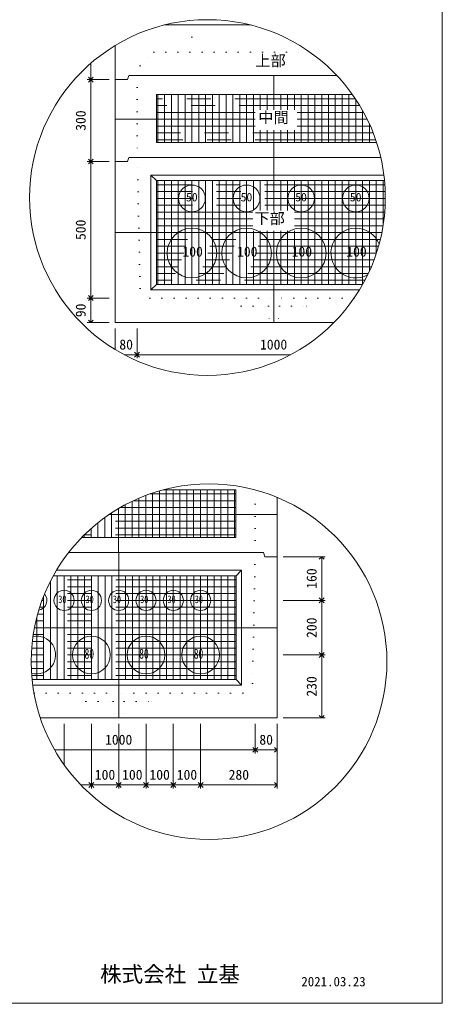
# Model space of a CAD drawing. Units: millimetres, scale not verified. Extents: x -4890 to 18490, y -2275 to 2275.
# Drawn here: x -2945 to -1830, y -2000 to 593 of the extents above; entities that cross this region are included whole.
import ezdxf
from ezdxf.enums import TextEntityAlignment as Align

# ---------------------------------------------------------------- set-up
doc = ezdxf.new("R2010")
doc.units = ezdxf.units.MM
doc.header["$LTSCALE"] = 10
doc.linetypes.add('USER2', pattern=[50.8, 31.75, -6.35, 6.35, -6.35])
doc.linetypes.add('USER5', pattern=[3.185, 0.01, -3.175])
for name, color, linetype, lineweight in [('0-0_0', 1, 'Continuous', 18), ('0-1_Defpoints', 7, 'USER2', 5), ('0-2_waku', 7, 'Continuous', 18), ('0-3_gaikei', 7, 'Continuous', 18), ('0-4_kakure', 7, 'USER5', 18), ('0-5_sunpou', 7, 'Continuous', 5), ('0-7_hole', 7, 'Continuous', 18), ('0-8_uchigawa', 6, 'Continuous', 18), ('0-D_文字１', 7, 'Continuous', 18), ('0-E_コア部分\u3000寸法補助線3', 150, 'USER2', 18), ('0-F_コア部分\u3000寸法補助線2', 150, 'USER2', 18), ('1-0_コア部分\u3000中心補助線', 1, 'Continuous', 18), ('1-1_コア部分\u3000寸法補助線', 7, 'USER2', 5), ('1-2_uchigawa2', 6, 'USER2', 18)]:
    doc.layers.add(name, color=color, linetype=linetype, lineweight=lineweight)
doc.styles.add('ＭＳ ゴシック', font='')
doc.styles.get('ＭＳ ゴシック').set_extended_font_data('MS Gothic')

# ---------------------------------------------------------------- blocks, each defined once
blk = doc.blocks.new('_Open90_32')
at = {"layer": '0-5_sunpou'}
blk.add_line((0, 0), (-1, 0), dxfattribs=at)
blk.add_lwpolyline([(-0.5, 0.5), (0, 0), (-0.5, -0.5)], dxfattribs=at)

msp = doc.modelspace()

# ---------------------------------------------------------------- linework, layer by layer
at = {"layer": '0-0_0'}
for p, q in [((-2274.4, 355.5), (-2274.4, 445.68)), ((-2323.4, 330.48), (-2692.62, 330.48)), ((-2028.57, 330.48), (-2213.24, 330.48)), ((-2274.4, 229.68), (-2274.4, 301.6)), ((-2274.4, 89.7), (-2274.4, 229.68)), ((-2692, 31.68), (-1989.8, 31.68)), ((-2274.4, -205.92), (-2274.4, 35.8)), ((-2684.13, -812.11), (-2684.13, -696.26)), ((-2267.14, -711.31), (-2707.89, -711.31)), ((-2683.51, -1247.71), (-2683.51, -812.11)), ((-2905.53, -1010.11), (-2265.91, -1010.11))]:
    msp.add_line(p, q, dxfattribs=at)
at = {"layer": '0-1_Defpoints'}
for p, q in [((-2562.4, 269.28), (-2562.4, 395.28)), ((-2490.4, 269.28), (-2490.4, 395.28)), ((-2418.4, 269.28), (-2418.4, 395.28)), ((-2346.4, 269.28), (-2346.4, 395.28)), ((-2202.4, 269.28), (-2202.4, 395.28)), ((-2130.4, 269.28), (-2130.4, 395.28)), ((-2059.67, 384.48), (-2584, 384.48)), ((-2058.4, 269.28), (-2058.4, 382.57)), ((-2006.13, 276.48), (-2584, 276.48)), ((-2562.4, -105.12), (-2562.4, 168.48)), ((-2490.4, -105.12), (-2490.4, 168.48)), ((-2418.4, -105.12), (-2418.4, 168.48)), ((-2346.4, -105.12), (-2346.4, 168.48)), ((-2202.4, -105.12), (-2202.4, 168.48)), ((-2130.4, -105.12), (-2130.4, 168.48)), ((-2058.4, -105.12), (-2058.4, 168.48)), ((-1986.4, 50.64), (-1986.4, 168.48)), ((-1981.07, 103.68), (-2584, 103.68)), ((-2010.36, -40.32), (-2584, -40.32)), ((-2540.13, -772.51), (-2540.13, -646.51)), ((-2468.13, -772.51), (-2468.13, -646.51)), ((-2396.13, -772.51), (-2396.13, -646.51)), ((-2612.13, -772.51), (-2612.13, -661.56)), ((-2374.53, -657.31), (-2600.5, -657.31)), ((-2756.13, -772.51), (-2756.13, -748.71)), ((-2374.53, -765.31), (-2773.92, -765.31)), ((-2827.51, -1146.91), (-2827.51, -873.31)), ((-2755.51, -1146.91), (-2755.51, -873.31)), ((-2611.51, -1146.91), (-2611.51, -873.31)), ((-2539.51, -1146.91), (-2539.51, -873.31)), ((-2467.51, -1146.91), (-2467.51, -873.31)), ((-2395.51, -1146.91), (-2395.51, -873.31)), ((-2373.91, -938.11), (-2885.43, -938.11)), ((-2899.51, -1146.91), (-2899.51, -983.4)), ((-2373.91, -1082.11), (-2913.85, -1082.11))]:
    msp.add_line(p, q, dxfattribs=at)
at = {"layer": '0-2_waku'}
for p in [(-1830.32, 2274.52), (-4890.32, -2000.48), (-4890.32, -2000.48), (-4890.32, -2000.48), (-4890.32, -2000.48)]:
    msp.add_line(p, (-1830.32, -2000.48), dxfattribs=at)
at = {"layer": '0-2_waku', "color": 6, "linetype": 'USER2'}
for p, q in [((-2584, 395.28), (-2274.4, 395.28)), ((-2584, 395.28), (-2584, 269.28)), ((-2067.11, 395.28), (-2274.4, 395.28)), ((-2584, 269.28), (-2274.4, 269.28)), ((-2003.72, 269.28), (-2274.4, 269.28)), ((-2374.53, -646.51), (-2565.35, -646.51)), ((-2374.53, -646.51), (-2374.53, -772.51)), ((-2781.09, -772.51), (-2684.13, -772.51)), ((-2374.53, -772.51), (-2684.13, -772.51))]:
    msp.add_line(p, q, dxfattribs=at)
at = {"layer": '0-3_gaikei'}
for p, q in [((-2563.06, 578.88), (-2509.02, 578.88)), ((-2563.06, 578.88), (-2509.02, 578.88)), ((-2563.06, 578.88), (-2509.02, 578.88)), ((-2335.96, 578.88), (-2563.06, 578.88)), ((-2563.02, 578.88), (-2335.96, 578.88)), ((-2563.02, 578.88), (-2335.96, 578.88)), ((-2692.62, 434.88), (-2692.62, 524.89)), ((-2656.62, 445.68), (-2660.22, 434.88)), ((-2274.4, 445.68), (-2656, 445.68)), ((-2108.42, 445.68), (-2275.02, 445.68)), ((-2692.62, 434.88), (-2692.62, -205.92)), ((-2660.22, 434.88), (-2692.62, 434.88)), ((-2660.22, 434.88), (-2692.62, 434.88)), ((-2660.22, 218.88), (-2692.62, 218.88)), ((-2660.22, 218.88), (-2692.62, 218.88)), ((-2656.62, 229.68), (-2660.22, 218.88)), ((-2274.4, 229.68), (-2656, 229.68)), ((-1992.71, 229.68), (-2275.02, 229.68)), ((-2692.62, -205.92), (-2116.31, -205.92)), ((-2692.62, -205.92), (-2116.31, -205.92)), ((-2692.62, -205.92), (-2116.31, -205.92)), ((-2265.91, -1024.51), (-2265.91, -666.56)), ((-2301.91, -812.11), (-2298.31, -822.91)), ((-2265.91, -822.91), (-2298.31, -822.91))]:
    msp.add_line(p, q, dxfattribs=at)
for points in [[(-2890.23, -1247.71), (-2265.91, -1247.71), (-2265.91, -822.91)], [(-2881.08, -1247.71), (-2265.91, -1247.71), (-2265.91, -822.91)], [(-2301.91, -812.11), (-2683.51, -812.11), (-2815.58, -812.11)]]:
    msp.add_lwpolyline(points, dxfattribs=at)
at = {"layer": '0-4_kakure'}
for p, q in [((-2491.02, 578.88), (-2491.02, 590.99)), ((-2491.02, 578.88), (-2491.02, 506.88)), ((-2627.2, 470.88), (-2591.2, 506.88)), ((-2591.2, 506.88), (-2178.92, 506.88)), ((-2627.2, 470.88), (-2634.4, 445.68)), ((-2634.4, 445.68), (-2634.4, 229.68)), ((-2626.97, -115.92), (-2634.4, 229.68)), ((-2626.97, -115.92), (-2601.22, -141.12)), ((-2601.22, -141.12), (-2274.4, -141.12)), ((-2360.8, -162.72), (-2382.4, -141.12)), ((-2062.76, -141.12), (-2274.4, -141.12)), ((-2188, -162.72), (-2166.4, -141.12)), ((-2360.8, -162.72), (-2288.8, -162.72)), ((-2288.8, -162.72), (-2285.92, -205.92)), ((-2260, -162.72), (-2262.88, -205.92)), ((-2260, -162.72), (-2188, -162.72)), ((-2323.51, -812.11), (-2323.51, -646.98)), ((-2323.51, -812.11), (-2330.94, -1157.71)), ((-2330.94, -1157.71), (-2356.69, -1182.91)), ((-2906.75, -1182.91), (-2683.51, -1182.91)), ((-2769.91, -1204.51), (-2791.51, -1182.91)), ((-2356.69, -1182.91), (-2683.51, -1182.91)), ((-2597.11, -1204.51), (-2575.51, -1182.91)), ((-2769.91, -1204.51), (-2697.91, -1204.51)), ((-2697.91, -1204.51), (-2695.03, -1247.71)), ((-2669.11, -1204.51), (-2671.99, -1247.71)), ((-2669.11, -1204.51), (-2597.11, -1204.51))]:
    msp.add_line(p, q, dxfattribs=at)
at = {"layer": '0-5_sunpou', "color": 150, "lineweight": 18}
for p, q in [((-2756.92, 477.99), (-2756.92, 447.84)), ((-2708.46, 434.88), (-2766.28, 434.88)), ((-2724.3, 434.88), (-2766.28, 434.88)), ((-2756.92, 421.92), (-2756.92, 231.84)), ((-2708.46, 218.88), (-2766.28, 218.88)), ((-2708.46, 218.88), (-2766.28, 218.88)), ((-2756.92, 205.92), (-2756.92, -128.16)), ((-2708.46, -141.12), (-2766.28, -141.12)), ((-2724.3, -141.12), (-2766.28, -141.12)), ((-2756.92, -154.08), (-2756.92, -192.96)), ((-2708.46, -205.92), (-2766.28, -205.92)), ((-2692.62, -221.76), (-2692.62, -276.97)), ((-2635.02, -221.76), (-2635.02, -299.82)), ((-2635.02, -221.76), (-2635.02, -299.82)), ((-2668.83, -290.46), (-2647.98, -290.46)), ((-2622.06, -290.46), (-2230.19, -290.46)), ((-2250.07, -822.91), (-2138.76, -822.91)), ((-2148.12, -835.87), (-2148.12, -925.15)), ((-2250.07, -938.11), (-2138.76, -938.11)), ((-2250.07, -938.11), (-2138.76, -938.11)), ((-2148.12, -951.07), (-2148.12, -1069.15)), ((-2250.07, -1082.11), (-2138.76, -1082.11)), ((-2250.07, -1082.11), (-2138.76, -1082.11)), ((-2148.12, -1095.07), (-2148.12, -1234.75)), ((-2827.51, -1263.55), (-2827.51, -1371.35)), ((-2755.51, -1263.55), (-2755.51, -1434.01)), ((-2755.51, -1263.55), (-2755.51, -1434.01)), ((-2683.51, -1263.55), (-2683.51, -1434.01)), ((-2683.51, -1263.55), (-2683.51, -1434.01)), ((-2611.51, -1263.55), (-2611.51, -1434.01)), ((-2611.51, -1263.55), (-2611.51, -1434.01)), ((-2539.51, -1263.55), (-2539.51, -1434.01)), ((-2539.51, -1263.55), (-2539.51, -1434.01)), ((-2467.51, -1263.55), (-2467.51, -1434.01)), ((-2467.51, -1263.55), (-2467.51, -1434.01)), ((-2323.51, -1263.55), (-2323.51, -1341.61)), ((-2323.51, -1263.55), (-2323.51, -1341.61)), ((-2265.91, -1263.55), (-2265.91, -1341.61)), ((-2265.91, -1263.55), (-2265.91, -1434.01)), ((-2250.07, -1247.71), (-2138.76, -1247.71)), ((-2852.48, -1332.25), (-2336.47, -1332.25)), ((-2310.55, -1332.25), (-2278.87, -1332.25)), ((-2783.38, -1424.65), (-2768.47, -1424.65)), ((-2742.55, -1424.65), (-2696.47, -1424.65)), ((-2670.55, -1424.65), (-2624.47, -1424.65)), ((-2598.55, -1424.65), (-2552.47, -1424.65)), ((-2526.55, -1424.65), (-2480.47, -1424.65)), ((-2454.55, -1424.65), (-2278.87, -1424.65))]:
    msp.add_line(p, q, dxfattribs=at)
for centre in [(-2449.51, 123.96), (-2445.3, -1099.76)]:
    msp.add_circle(centre, 468.88, dxfattribs=at)
at = {"layer": '0-7_hole'}
for centre, radius in [((-2490.4, 121.68), 35.28), ((-2346.4, 121.68), 35.28), ((-2202.4, 121.68), 35.28), ((-2058.4, 121.68), 35.28), ((-2490.4, -22.32), 65.52), ((-2346.4, -22.32), 65.52), ((-2202.4, -22.32), 65.52), ((-2827.51, -938.11), 26.64), ((-2755.51, -938.11), 26.64), ((-2683.51, -938.11), 26.64), ((-2611.51, -938.11), 26.64), ((-2539.51, -938.11), 26.64), ((-2467.51, -938.11), 26.64), ((-2755.51, -1082.11), 49.68), ((-2611.51, -1082.11), 49.68), ((-2467.51, -1082.11), 49.68)]:
    msp.add_circle(centre, radius, dxfattribs=at)
for centre, radius, start, end in [((-2058.4, -22.32), 65.52, 20.66629, 298.32089), ((-2899.51, -938.11), 26.64, 281.59033, 39.2294), ((-2899.51, -1082.11), 49.68, 253.99064, 101.55918)]:
    msp.add_arc(centre, radius, start, end, dxfattribs=at)
at = {"layer": '0-8_uchigawa'}
for p, q in [((-2598.4, 182.88), (-2584, 168.48)), ((-2598.4, -119.52), (-2598.4, 182.88)), ((-2584, 168.48), (-2274.4, 168.48)), ((-2584, -105.12), (-2584, 168.48)), ((-2274.4, 168.48), (-1982.75, 168.48)), ((-2598.4, -119.52), (-2584, -105.12)), ((-2598.4, -119.52), (-2048.81, -119.52)), ((-2584, -105.12), (-2040.4, -105.12)), ((-2373.91, -1146.91), (-2373.91, -873.31)), ((-2359.51, -1161.31), (-2359.51, -858.91)), ((-2911.8, -1146.91), (-2373.91, -1146.91)), ((-2910.12, -1161.31), (-2359.51, -1161.31)), ((-2359.51, -1161.31), (-2373.91, -1146.91))]:
    msp.add_line(p, q, dxfattribs=at)
for points in [[(-2598.4, 182.88), (-2274.4, 182.88), (-1984.35, 182.88)], [(-2855.87, -873.31), (-2683.51, -873.31), (-2373.91, -873.31), (-2359.51, -858.91)], [(-2847.59, -858.91), (-2683.51, -858.91), (-2359.51, -858.91)]]:
    msp.add_lwpolyline(points, dxfattribs=at)
at = {"layer": '0-E_コア部分\u3000寸法補助線3'}
for p, q in [((-2580.4, 269.28), (-2580.4, 395.28)), ((-2544.4, 269.28), (-2544.4, 395.28)), ((-2508.4, 269.28), (-2508.4, 395.28)), ((-2472.4, 269.28), (-2472.4, 395.28)), ((-2436.4, 269.28), (-2436.4, 395.28)), ((-2400.4, 269.28), (-2400.4, 395.28)), ((-2364.4, 269.28), (-2364.4, 395.28)), ((-2328.4, 269.28), (-2328.4, 395.28)), ((-2292.4, 355.5), (-2292.4, 395.28)), ((-2256.4, 355.5), (-2256.4, 395.28)), ((-2220.4, 355.5), (-2220.4, 395.28)), ((-2184.4, 269.28), (-2184.4, 395.28)), ((-2148.4, 269.28), (-2148.4, 395.28)), ((-2112.4, 269.28), (-2112.4, 395.28)), ((-2076.4, 269.28), (-2076.4, 395.28)), ((-2323.4, 348.48), (-2584, 348.48)), ((-2037.88, 348.48), (-2213.24, 348.48)), ((-2040.4, 269.28), (-2040.4, 353.03)), ((-2323.4, 312.48), (-2584, 312.48)), ((-2020.2, 312.48), (-2213.24, 312.48)), ((-2292.4, 269.28), (-2292.4, 301.6)), ((-2256.4, 269.28), (-2256.4, 301.6)), ((-2220.4, 269.28), (-2220.4, 301.6)), ((-2004.4, 269.28), (-2004.4, 271.34)), ((-1981.85, 157.68), (-2584, 157.68)), ((-2580.4, -105.12), (-2580.4, 168.48)), ((-2544.4, -105.12), (-2544.4, 168.48)), ((-2508.4, -105.12), (-2508.4, 168.48)), ((-2472.4, -105.12), (-2472.4, 168.48)), ((-2436.4, -105.12), (-2436.4, 168.48)), ((-2400.4, -105.12), (-2400.4, 168.48)), ((-2364.4, -105.12), (-2364.4, 168.48)), ((-2328.4, 89.7), (-2328.4, 168.48)), ((-2292.4, 89.7), (-2292.4, 168.48)), ((-2256.4, 89.7), (-2256.4, 168.48)), ((-2220.4, 89.7), (-2220.4, 168.48)), ((-2184.4, -105.12), (-2184.4, 168.48)), ((-2148.4, -105.12), (-2148.4, 168.48)), ((-2112.4, -105.12), (-2112.4, 168.48)), ((-2076.4, -105.12), (-2076.4, 168.48)), ((-2040.4, -105.12), (-2040.4, 168.48)), ((-2004.4, -23.43), (-2004.4, 168.48)), ((-1980.64, 121.68), (-2584, 121.68)), ((-2330.02, 85.68), (-2584, 85.68)), ((-1982.2, 85.68), (-2219.86, 85.68)), ((-2330.02, 49.68), (-2584, 49.68)), ((-2328.4, -105.12), (-2328.4, 35.8)), ((-2292.4, -105.12), (-2292.4, 35.8)), ((-2256.4, -105.12), (-2256.4, 35.8)), ((-2220.4, -105.12), (-2220.4, 35.8)), ((-1986.56, 49.68), (-2219.86, 49.68)), ((-1993.79, 13.68), (-2584, 13.68)), ((-2004.04, -22.32), (-2584, -22.32)), ((-2017.52, -58.32), (-2584, -58.32)), ((-2034.54, -94.32), (-2584, -94.32)), ((-2558.13, -772.51), (-2558.13, -646.51)), ((-2522.13, -772.51), (-2522.13, -646.51)), ((-2486.13, -772.51), (-2486.13, -646.51)), ((-2450.13, -772.51), (-2450.13, -646.51)), ((-2414.13, -772.51), (-2414.13, -646.51)), ((-2378.13, -772.51), (-2378.13, -646.51)), ((-2630.13, -772.51), (-2630.13, -668.85)), ((-2594.13, -772.51), (-2594.13, -655.13)), ((-2374.53, -693.31), (-2679.07, -693.31)), ((-2666.13, -772.51), (-2666.13, -686.14)), ((-2702.13, -772.51), (-2702.13, -707.47)), ((-2738.13, -772.51), (-2738.13, -733.56)), ((-2374.53, -729.31), (-2732.73, -729.31)), ((-2774.13, -772.51), (-2774.13, -765.51)), ((-2845.51, -1146.91), (-2845.51, -873.31)), ((-2809.51, -1146.91), (-2809.51, -873.31)), ((-2773.51, -1146.91), (-2773.51, -873.31)), ((-2737.51, -1146.91), (-2737.51, -873.31)), ((-2701.51, -1146.91), (-2701.51, -873.31)), ((-2665.51, -1146.91), (-2665.51, -873.31)), ((-2629.51, -1146.91), (-2629.51, -873.31)), ((-2593.51, -1146.91), (-2593.51, -873.31)), ((-2557.51, -1146.91), (-2557.51, -873.31)), ((-2521.51, -1146.91), (-2521.51, -873.31)), ((-2485.51, -1146.91), (-2485.51, -873.31)), ((-2449.51, -1146.91), (-2449.51, -873.31)), ((-2413.51, -1146.91), (-2413.51, -873.31)), ((-2377.51, -1146.91), (-2377.51, -873.31)), ((-2373.91, -884.11), (-2861.65, -884.11)), ((-2881.51, -1146.91), (-2881.51, -927.81)), ((-2373.91, -920.11), (-2878.4, -920.11)), ((-2373.91, -956.11), (-2891.63, -956.11)), ((-2373.91, -992.11), (-2901.66, -992.11)), ((-2373.91, -1028.11), (-2908.67, -1028.11)), ((-2373.91, -1064.11), (-2912.82, -1064.11)), ((-2373.91, -1100.11), (-2914.18, -1100.11)), ((-2373.91, -1136.11), (-2912.77, -1136.11))]:
    msp.add_line(p, q, dxfattribs=at)
at = {"layer": '0-F_コア部分\u3000寸法補助線2'}
for p, q in [((-2562.4, 269.28), (-2562.4, 395.28)), ((-2526.4, 269.28), (-2526.4, 395.28)), ((-2490.4, 269.28), (-2490.4, 395.28)), ((-2454.4, 269.28), (-2454.4, 395.28)), ((-2382.4, 269.28), (-2382.4, 395.28)), ((-2310.4, 355.5), (-2310.4, 395.28)), ((-2238.4, 355.5), (-2238.4, 395.28)), ((-2166.4, 269.28), (-2166.4, 395.28)), ((-2094.4, 269.28), (-2094.4, 395.28)), ((-2048.23, 366.48), (-2584, 366.48)), ((-2022.4, 269.28), (-2022.4, 317.41)), ((-2012.74, 294.48), (-2584, 294.48)), ((-2310.4, 269.28), (-2310.4, 301.6)), ((-2238.4, 269.28), (-2238.4, 301.6)), ((-2526.4, -105.12), (-2526.4, 168.48)), ((-2490.4, -105.12), (-2490.4, 168.48)), ((-2454.4, -105.12), (-2454.4, 168.48)), ((-2382.4, -105.12), (-2382.4, 168.48)), ((-2310.4, 89.7), (-2310.4, 168.48)), ((-2238.4, 89.7), (-2238.4, 168.48)), ((-2166.4, -105.12), (-2166.4, 168.48)), ((-2094.4, -105.12), (-2094.4, 168.48)), ((-2022.4, -69.49), (-2022.4, 168.48)), ((-1980.9, 139.68), (-2584, 139.68)), ((-2330.02, 67.68), (-2584, 67.68)), ((-1984.02, 67.68), (-2219.86, 67.68)), ((-2310.4, -105.12), (-2310.4, 35.8)), ((-2238.4, -105.12), (-2238.4, 35.8)), ((-1998.52, -4.32), (-2584, -4.32)), ((-2025.56, -76.32), (-2584, -76.32)), ((-2504.13, -772.51), (-2504.13, -646.51)), ((-2432.13, -772.51), (-2432.13, -646.51)), ((-2576.13, -772.51), (-2576.13, -649.5)), ((-2648.13, -772.51), (-2648.13, -677.02)), ((-2374.53, -675.31), (-2644.53, -675.31)), ((-2720.13, -772.51), (-2720.13, -719.87)), ((-2374.53, -747.31), (-2754.54, -747.31)), ((-2791.51, -1146.91), (-2791.51, -873.31)), ((-2719.51, -1146.91), (-2719.51, -873.31)), ((-2647.51, -1146.91), (-2647.51, -873.31)), ((-2575.51, -1146.91), (-2575.51, -873.31)), ((-2503.51, -1146.91), (-2503.51, -873.31)), ((-2431.51, -1146.91), (-2431.51, -873.31)), ((-2373.91, -902.11), (-2870.49, -902.11)), ((-2863.51, -1146.91), (-2863.51, -887.75)), ((-2899.51, -1146.91), (-2899.51, -983.4)), ((-2373.91, -974.11), (-2897.03, -974.11)), ((-2373.91, -1046.11), (-2911.1, -1046.11)), ((-2373.91, -1118.11), (-2913.82, -1118.11))]:
    msp.add_line(p, q, dxfattribs=at)
at = {"layer": '1-0_コア部分\u3000中心補助線'}
for p, q in [((-2274.4, 355.5), (-2274.4, 445.68)), ((-2323.4, 330.48), (-2692.62, 330.48)), ((-2028.57, 330.48), (-2213.24, 330.48)), ((-2274.4, 229.68), (-2274.4, 301.6)), ((-2274.4, 89.7), (-2274.4, 229.68)), ((-2692, 31.68), (-1989.8, 31.68)), ((-2274.4, -205.92), (-2274.4, 35.8)), ((-2684.13, -812.11), (-2684.13, -696.26)), ((-2267.14, -711.31), (-2707.89, -711.31)), ((-2683.51, -1247.71), (-2683.51, -812.11)), ((-2905.53, -1010.11), (-2265.91, -1010.11))]:
    msp.add_line(p, q, dxfattribs=at)
at = {"layer": '1-1_コア部分\u3000寸法補助線'}
for p, q in [((-2562.4, 269.28), (-2562.4, 395.28)), ((-2490.4, 269.28), (-2490.4, 395.28)), ((-2418.4, 269.28), (-2418.4, 395.28)), ((-2346.4, 269.28), (-2346.4, 395.28)), ((-2202.4, 269.28), (-2202.4, 395.28)), ((-2130.4, 269.28), (-2130.4, 395.28)), ((-2059.67, 384.48), (-2584, 384.48)), ((-2058.4, 269.28), (-2058.4, 382.57)), ((-2006.13, 276.48), (-2584, 276.48)), ((-2562.4, -105.12), (-2562.4, 168.48)), ((-2490.4, -105.12), (-2490.4, 168.48)), ((-2418.4, -105.12), (-2418.4, 168.48)), ((-2346.4, -105.12), (-2346.4, 168.48)), ((-2202.4, -105.12), (-2202.4, 168.48)), ((-2130.4, -105.12), (-2130.4, 168.48)), ((-2058.4, -105.12), (-2058.4, 168.48)), ((-1986.4, 50.64), (-1986.4, 168.48)), ((-1981.07, 103.68), (-2584, 103.68)), ((-2010.36, -40.32), (-2584, -40.32)), ((-2540.13, -772.51), (-2540.13, -646.51)), ((-2468.13, -772.51), (-2468.13, -646.51)), ((-2396.13, -772.51), (-2396.13, -646.51)), ((-2612.13, -772.51), (-2612.13, -661.56)), ((-2374.53, -657.31), (-2600.5, -657.31)), ((-2756.13, -772.51), (-2756.13, -748.71)), ((-2374.53, -765.31), (-2773.92, -765.31)), ((-2827.51, -1146.91), (-2827.51, -873.31)), ((-2755.51, -1146.91), (-2755.51, -873.31)), ((-2611.51, -1146.91), (-2611.51, -873.31)), ((-2539.51, -1146.91), (-2539.51, -873.31)), ((-2467.51, -1146.91), (-2467.51, -873.31)), ((-2395.51, -1146.91), (-2395.51, -873.31)), ((-2373.91, -938.11), (-2885.43, -938.11)), ((-2899.51, -1146.91), (-2899.51, -983.4)), ((-2373.91, -1082.11), (-2913.85, -1082.11))]:
    msp.add_line(p, q, dxfattribs=at)
at = {"layer": '1-2_uchigawa2'}
for p, q in [((-2584, 395.28), (-2274.4, 395.28)), ((-2584, 395.28), (-2584, 269.28)), ((-2067.11, 395.28), (-2274.4, 395.28)), ((-2584, 269.28), (-2274.4, 269.28)), ((-2003.72, 269.28), (-2274.4, 269.28)), ((-2374.53, -646.51), (-2565.35, -646.51)), ((-2374.53, -646.51), (-2374.53, -772.51)), ((-2781.09, -772.51), (-2684.13, -772.51)), ((-2374.53, -772.51), (-2684.13, -772.51))]:
    msp.add_line(p, q, dxfattribs=at)

# ---------------------------------------------------------------- block references
at = {"layer": '0-5_sunpou', "xscale": 12.96, "yscale": 12.96}
for p, rotation in [((-2756.92, 434.88), 270), ((-2756.92, 434.88), 90), ((-2756.92, 218.88), 270), ((-2756.92, 218.88), 90), ((-2756.92, -141.12), 270), ((-2756.92, -141.12), 90), ((-2756.92, -205.92), 270), ((-2635.02, -290.46), 180), ((-2148.12, -822.91), 90), ((-2148.12, -938.11), 270), ((-2148.12, -938.11), 90), ((-2148.12, -1082.11), 270), ((-2148.12, -1082.11), 90), ((-2148.12, -1247.71), 270), ((-2323.51, -1332.25), 180), ((-2755.51, -1424.65), 180), ((-2683.51, -1424.65), 180), ((-2611.51, -1424.65), 180), ((-2539.51, -1424.65), 180), ((-2467.51, -1424.65), 180)]:
    msp.add_blockref('_Open90_32', p, dxfattribs=dict(at, rotation=rotation))
for p in [(-2635.02, -290.46), (-2323.51, -1332.25), (-2265.91, -1332.25), (-2755.51, -1424.65), (-2683.51, -1424.65), (-2611.51, -1424.65), (-2539.51, -1424.65), (-2467.51, -1424.65), (-2265.91, -1424.65)]:
    msp.add_blockref('_Open90_32', p, dxfattribs=at)

# ---------------------------------------------------------------- texts
at = {"layer": '0-5_sunpou', "style": 'ＭＳ ゴシック'}
for s, p in [('300', (-2762.68, 299.88)), ('500', (-2762.68, 11.88)), ('90', (-2762.68, -191.52)), ('160', (-2153.88, -907.51)), ('200', (-2153.88, -1037.11)), ('230', (-2153.88, -1191.91))]:
    msp.add_text(s, height=26.39, rotation=90, dxfattribs=at).set_placement(p, align=Align.BOTTOM_LEFT)
for s, p in [('80', (-2681.82, -284.7)), ('1000', (-2311.02, -284.7)), ('1000', (-2719.51, -1326.49)), ('80', (-2312.71, -1326.49)), ('100', (-2746.51, -1418.89)), ('100', (-2674.51, -1418.89)), ('100', (-2602.51, -1418.89)), ('100', (-2530.51, -1418.89)), ('280', (-2393.71, -1418.89))]:
    msp.add_text(s, height=26.39, dxfattribs=at).set_placement(p, align=Align.BOTTOM_LEFT)
at = {"layer": '0-D_文字１', "style": 'ＭＳ ゴシック'}
for s, height, p in [('上部', 29.33, (-2323.21, 461.24)), ('中間', 29.33, (-2315.48, 311.77)), ('50', 22.43, (-2505.95, 107.03)), ('50', 22.43, (-2361.95, 107.03)), ('50', 22.43, (-2217.95, 107.03)), ('50', 22.43, (-2073.95, 107.03)), ('下部', 29.33, (-2325.71, 45.52)), ('100', 26.39, (-2515.56, -39.73)), ('100', 26.39, (-2371.56, -39.73)), ('100', 26.39, (-2227.56, -39.73)), ('100', 26.39, (-2083.56, -39.73)), ('株式会社 立基', 41.57, (-2732.54, -1957)), ('2021.03.23', 24.94, (-2202.03, -1963.21))]:
    msp.add_text(s, height=height, dxfattribs=at).set_placement(p, align=Align.BOTTOM_LEFT)
at = {"layer": '0-D_文字１', "style": 'ＭＳ ゴシック', "width": 0.7}
for s, height, p in [('30', 20.19, (-2842.63, -951.46)), ('30', 20.19, (-2770.63, -951.46)), ('30', 20.19, (-2698.63, -951.46)), ('30', 20.19, (-2626.63, -951.46)), ('30', 20.19, (-2554.63, -951.46)), ('30', 20.19, (-2482.63, -951.46)), ('80', 26.39, (-2773.56, -1099.88)), ('80', 26.39, (-2629.56, -1099.88)), ('80', 26.39, (-2485.56, -1099.88))]:
    msp.add_text(s, height=height, dxfattribs=at).set_placement(p, align=Align.BOTTOM_LEFT)

doc.saveas('drawing.dxf')
